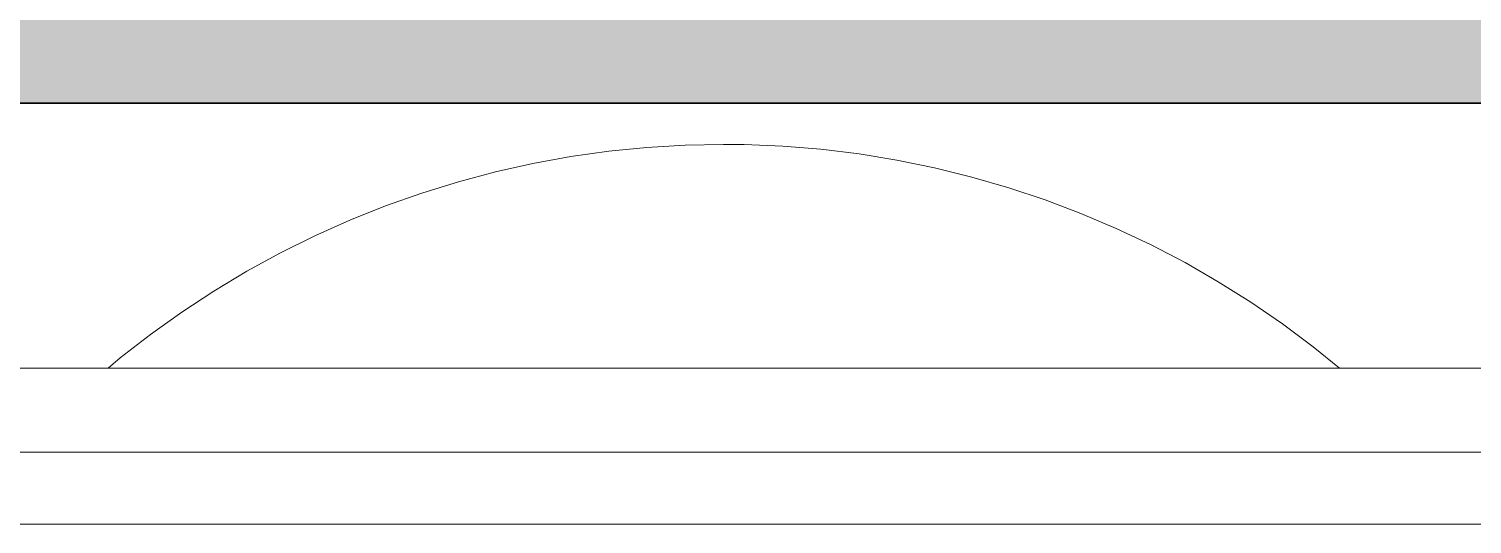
# Model space of a CAD drawing. Header units: millimetres. Extents: x 155927 to 317870, y -36033 to 97293.
# Drawn here: x 227584 to 228185, y 25351 to 25558 of the extents above; entities that cross this region are included whole.
import ezdxf

# ---------------------------------------------------------------- set-up
doc = ezdxf.new("R2010")
doc.units = ezdxf.units.MM
doc.header["$MEASUREMENT"] = 0
for name, color, linetype, lineweight in [('A-WALL', 7, 'CONTINUOUS', 9), ('A-WALL-PATT', 7, 'CONTINUOUS', 9), ('I-FURN', 8, 'CONTINUOUS', 9)]:
    doc.layers.add(name, color=color, linetype=linetype, lineweight=lineweight)

msp = doc.modelspace()

# ---------------------------------------------------------------- hatches: boundary and pattern name
at = {"layer": 'A-WALL-PATT'}
msp.add_hatch(color=256, dxfattribs=at).paths.add_polyline_path([(226472.83, 25526.61), (230738.83, 25526.61), (230738.83, 25648.61), (228643.41, 25648.61), (228643.41, 25646.74), (227545.01, 25646.74), (227545.01, 25648.61), (226472.83, 25648.61)], flags=0)

# ---------------------------------------------------------------- linework, layer by layer
at = {"layer": 'A-WALL', "lineweight": 30}
msp.add_line((226472.83, 25526.61), (230738.83, 25526.61), dxfattribs=at)
at = {"layer": 'I-FURN'}
for p, q in [((227841.19, 25508.21), (227825.27, 25506.61)), ((227857.16, 25509.17), (227841.19, 25508.21)), ((227873.15, 25509.49), (227857.16, 25509.17)), ((227881.79, 25509.4), (227873.15, 25509.49)), ((227897.77, 25508.73), (227881.79, 25509.4)), ((227913.72, 25507.43), (227897.77, 25508.73)), ((227929.6, 25505.49), (227913.72, 25507.43)), ((227793.68, 25501.52), (227778.07, 25498.03)), ((227809.42, 25504.38), (227793.68, 25501.52)), ((227825.27, 25506.61), (227809.42, 25504.38)), ((227945.39, 25502.91), (227929.6, 25505.49)), ((227961.07, 25499.71), (227945.39, 25502.91)), ((227778.07, 25498.03), (227762.61, 25493.91)), ((227976.6, 25495.88), (227961.07, 25499.71)), ((227991.97, 25491.44), (227976.6, 25495.88)), ((227747.33, 25489.19), (227732.24, 25483.85)), ((227762.61, 25493.91), (227747.33, 25489.19)), ((228007.15, 25486.38), (227991.97, 25491.44)), ((227732.24, 25483.85), (227717.38, 25477.92)), ((228022.11, 25480.72), (228007.15, 25486.38)), ((227717.38, 25477.92), (227702.78, 25471.39)), ((228036.84, 25474.47), (228022.11, 25480.72)), ((227702.78, 25471.39), (227688.44, 25464.29)), ((228051.3, 25467.63), (228036.84, 25474.47)), ((228065.48, 25460.22), (228051.3, 25467.63)), ((227688.44, 25464.29), (227674.4, 25456.62)), ((228079.35, 25452.25), (228065.48, 25460.22)), ((227674.4, 25456.62), (227660.68, 25448.39)), ((227660.68, 25448.39), (227647.3, 25439.63)), ((228092.89, 25443.73), (228079.35, 25452.25)), ((228106.08, 25434.67), (228092.89, 25443.73)), ((227647.3, 25439.63), (227634.27, 25430.33)), ((228118.9, 25425.1), (228106.08, 25434.67)), ((227634.27, 25430.33), (227621.64, 25420.52)), ((228129.8, 25416.26), (228118.9, 25425.1)), ((227621.64, 25420.52), (227616.57, 25416.26)), ((228942.16, 25416.26), (226542.16, 25416.26)), ((226542.16, 25381.26), (228942.16, 25381.26)), ((226542.16, 25381.26), (228942.16, 25381.26)), ((228942.16, 25351.26), (226542.16, 25351.26))]:
    msp.add_line(p, q, dxfattribs=at)

doc.saveas('drawing.dxf')
